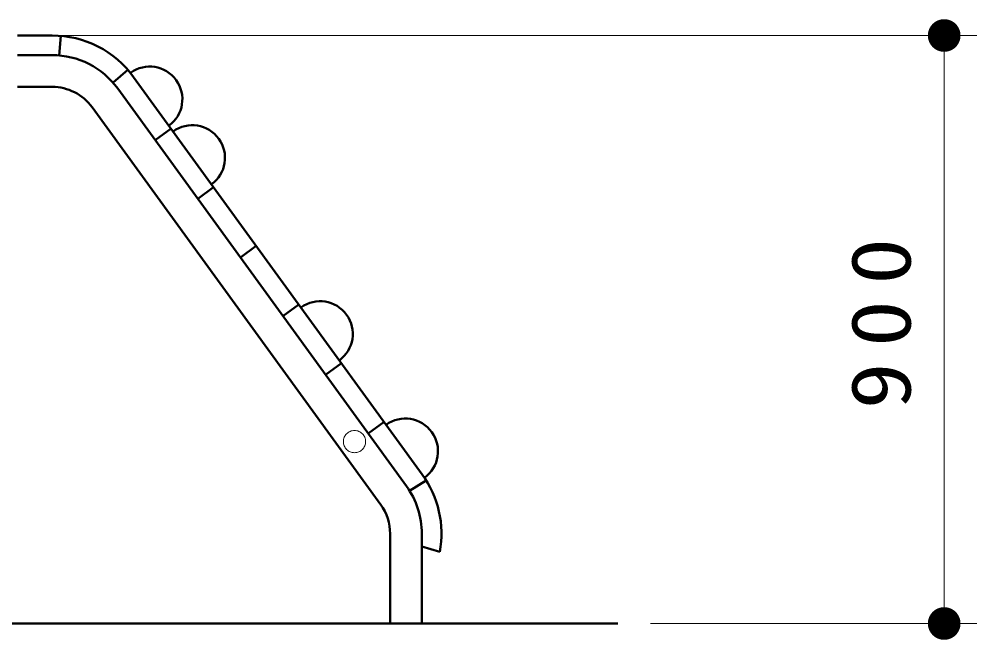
# Model space of a CAD drawing. Units: millimetres on the paper, scale 1:50. Extents: x -365 to 0, y -594 to 257.
# Drawn here: x -68.09 to -38.75, y -181.76 to -162.76 of the extents above; entities that cross this region are included whole.
import ezdxf

# ---------------------------------------------------------------- set-up
doc = ezdxf.new("R2010")
doc.units = ezdxf.units.MM
doc.linetypes.add('USER1', pattern=[4.5, 2.5, -2])
doc.layers.add('LY_1', color=7, linetype='Continuous', lineweight=13)
doc.styles.add('ＭＳ ゴシック', font='')
doc.styles.get('ＭＳ ゴシック').set_extended_font_data('MS Gothic')

# ---------------------------------------------------------------- blocks, each defined once
blk = doc.blocks.new('filled_dot')
at = {"color": 0, "linetype": 'Continuous', "lineweight": -2, "const_width": 1.25}
blk.add_lwpolyline([(-0.625, 0, 1), (0.625, 0, 1)], format="xyb", close=True, dxfattribs=at)

msp = doc.modelspace()

# ---------------------------------------------------------------- linework, layer by layer
at = {"layer": 'LY_1', "color": 140, "lineweight": 50}
for p, q in [((-67.08, -163.257), (-68.14, -163.257)), ((-66.863, -163.866), (-66.81, -163.268)), ((-67.08, -163.857), (-68.14, -163.857)), ((-64.763, -164.304), (-65.214, -164.7)), ((-55.743, -176.696), (-64.583, -164.529)), ((-67.08, -164.829), (-68.14, -164.829)), ((-56.229, -177.049), (-65.069, -164.881)), ((-57.015, -177.62), (-65.855, -165.453)), ((-63.923, -166.459), (-63.437, -166.106)), ((-62.618, -168.255), (-62.132, -167.902)), ((-61.313, -170.051), (-60.827, -169.698)), ((-60.008, -171.847), (-59.522, -171.494)), ((-58.703, -173.643), (-58.218, -173.29)), ((-57.398, -175.439), (-56.913, -175.086)), ((-55.619, -176.881), (-56.129, -177.197)), ((-56.726, -178.51), (-56.726, -181.263)), ((-55.754, -178.51), (-55.754, -181.263)), ((-55.754, -178.902), (-55.204, -179.062))]:
    msp.add_line(p, q, dxfattribs=at)
at = {"layer": 'LY_1'}
for p, q in [((-68.04, -163.257), (-38.754, -163.257)), ((-39.754, -163.257), (-39.754, -181.257)), ((-48.754, -181.257), (-38.754, -181.257))]:
    msp.add_line(p, q, dxfattribs=at)
at = {"layer": 'LY_1', "lineweight": 50}
msp.add_line((-145.44, -181.257), (-49.754, -181.257), dxfattribs=at)
at = {"layer": 'LY_1', "linetype": 'USER1'}
msp.add_circle((-57.818, -175.688), 0.34, dxfattribs=at)
at = {"layer": 'LY_1', "color": 140, "lineweight": 50}
for centre, radius, start, end in [((-67.08, -166.343), 3.086, 36, 90), ((-67.08, -166.343), 2.486, 36, 90), ((-64.09, -165.208), 1, 306, 126), ((-67.08, -166.343), 1.514, 36, 90), ((-62.785, -167.004), 1, 306, 126), ((-58.87, -172.392), 1, 306, 126), ((-56.26, -175.984), 1, 306, 126), ((-58.24, -178.51), 3.086, 349.6936, 36), ((-58.24, -178.51), 2.486, 0, 36), ((-58.24, -178.51), 1.514, 0, 36)]:
    msp.add_arc(centre, radius, start, end, dxfattribs=at)

# ---------------------------------------------------------------- block references
at = {"layer": 'LY_1', "xscale": 0.4, "yscale": 0.4}
for p, rotation in [((-39.754, -163.257), 270), ((-39.754, -181.257), 90)]:
    msp.add_blockref('filled_dot', p, dxfattribs=dict(at, rotation=rotation))

# ---------------------------------------------------------------- texts
at = {"layer": 'LY_1', "insert": (-40.754, -171.84), "char_height": 1.833, "attachment_point": 8, "rotation": 90, "style": 'ＭＳ ゴシック'}
msp.add_mtext('\\T1.33;\\W1.15;900', dxfattribs=at)

doc.saveas('drawing.dxf')
